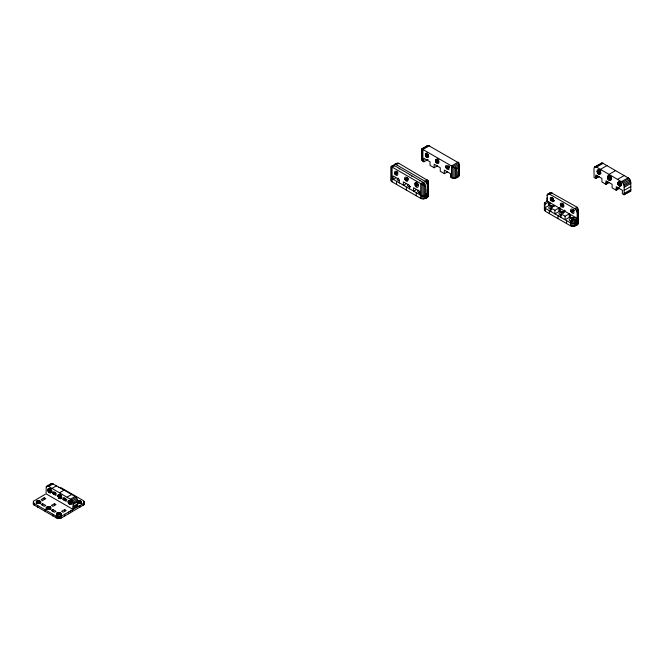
<?xml version="1.0" encoding="UTF-8"?>
<svg xmlns="http://www.w3.org/2000/svg" width="664" height="664" viewBox="0 0 664 664"><rect width="100%" height="100%" fill="white"/><g stroke="black" fill="none" stroke-linecap="round" stroke-linejoin="round"><path stroke-width="1" d="M47.791 490.746C46.878 486.579 51.991 489.833 50.862 492.522C48.406 493.269 46.015 489.401 50.979 489.044M52.904 493.701L52.904 491.825L55.975 493.601L55.975 495.469L52.904 493.701L55.203 492.373M58.017 496.655C57.104 492.481 62.217 495.734 61.088 498.423C58.673 499.187 56.257 495.361 61.088 494.879L58.05 496.672M63.13 499.602L63.13 497.726L66.192 499.502L66.192 501.37L63.13 499.602L65.429 498.274M71.305 502.449C72.218 506.624 67.105 503.362 68.243 500.681C70.01 499.693 73.106 503.486 68.965 503.802L71.264 502.341M428.064 159.46L423.914 161.85L422.096 160.572L421.839 148.861L428.346 145.399L458.94 163.062C459.43 167.643 456.915 172.084 458.16 176.898L455.429 178.242L451.512 177.786L450.491 177.197L450.491 173.653L444.357 170.117L444.357 173.653L447.677 171.735M547.094 201.682L547.26 194.61L550.888 192.543L577.124 207.226L578.186 209.575L577.921 224.241L574.393 226.275L570.484 225.81L545.443 211.359L544.38 209.882L544.38 203.383L547.061 200.993L548.837 202.014L548.837 205.549L544.671 207.965M550.298 199.416C549.336 195.025 554.706 198.453 553.519 201.275C551.643 202.312 548.398 198.312 552.772 197.98M550.805 211.559L550.805 207.957L554.971 205.558L559.063 207.915L559.063 211.517L554.896 213.924L554.896 210.322L559.063 207.915M550.539 199.557C553.228 196.353 555.038 200.096 551.054 200.727M560.864 205.691C557.76 201.159 567.504 203.856 560.864 205.691C561.644 208.015 564.84 207.957 563.753 204.919L561.271 206.346M561.03 217.402L561.03 213.858L565.188 211.459L569.28 213.816L569.28 217.36L565.114 219.759L565.114 216.223L569.28 213.816M570.741 211.218C570.052 208.986 571.97 208.288 573.455 209.924C564.549 213.924 579.589 207.077 571.496 212.53L573.198 213.509L573.962 213.078L573.563 210.164L571.09 211.592L571.496 212.53M571.405 223.212L571.405 219.676L575.414 217.36L577.19 218.381L577.124 221.975L577.19 218.381L574.393 219.776L571.405 219.676M571.679 219.776L571.679 226.275M573.04 219.933L573.04 226.424M574.393 219.776L574.393 226.275M575.588 225.81L575.588 219.319M575.829 225.677L575.829 219.186M576.36 225.37L576.36 218.879M576.883 225.063L576.883 218.572M624.035 194.751L630.8 190.991L630.8 182.085L629.231 178.508L602.215 162.912L594.761 166.905L593.998 168.515L594.064 177.454L595.791 178.45L595.791 174.906L601.924 178.45L601.924 181.986L606.008 184.351L609.336 182.434M597.492 170.482C599.053 168.747 601.501 173.354 600.115 174.134C597.974 175.346 595.317 169.577 599.152 169.519L597.243 170.49M606.008 184.351L606.008 180.807L612.142 184.351L612.142 187.887L616.234 190.253L619.553 188.335M611.594 179.404L609.934 180.5C607.601 179.844 605.983 175.777 609.369 175.42L607.469 176.392M609.934 180.5C611.876 179.629 609.693 174.906 607.709 176.383M616.234 190.253L616.234 186.708L622.367 190.253L622.367 193.788L624.152 194.826L624.152 185.92L622.583 182.343L596.554 167.087L594.761 166.905M617.686 184.111C616.731 179.728 622.102 183.148 620.906 185.97C619.014 187.007 615.777 182.965 620.217 182.691M425.641 193.456L427.425 194.486C426.23 189.68 428.654 185.297 428.156 180.708L398.749 163.261L396.217 163.502L394.474 164.506L393.727 166.042M577.921 224.241L578.186 209.575L576.443 210.538L574.65 208.654L549.609 194.195L547.817 194.004M46.223 486.836L46.073 493.833L73.098 509.437L73.098 503.486L71.521 499.901L48.563 486.421L47.576 486.081L46.223 486.836L52.174 483.425L75.14 496.456L77.48 499.577L77.696 506.781M58.789 487.285L61.345 487.891L83.315 500.581L84.378 502.059L84.112 504.615L61.345 517.995L57.428 518.451L33.466 504.615L33.466 501.27L45.243 494.24M33.2 503.827L33.466 503.046M84.378 502.059L83.315 503.536L61.345 516.219L58.789 516.833L56.232 516.219L34.254 503.536L33.2 502.059M428.421 182.135L428.404 196.005L427.35 197.482L423.258 198.976L420.702 198.362L392.084 181.845L391.295 181.156L391.295 179.579M421.839 159.792L422.096 159.003M458.16 175.512L458.16 176.898L459.214 175.429L459.214 164.498M544.38 209.882L544.646 209.094M46.264 507.512C49.252 513.114 54.166 504.051 46.264 507.512L46.264 509.288M56.49 513.413C59.47 519.016 64.383 509.952 56.49 513.413L56.523 515.206M394.831 164.639L396.217 163.502M425.624 147.001L427.01 145.864M547.07 195.54L549.551 193M577.124 224.93L577.19 212.936L577.921 211.318M50.821 484.18L52.174 483.425M392.233 166.083L393.594 165.328L394.582 165.668L424.18 182.99L425.74 186.476L425.74 195.457M600.862 163.668L601.41 163.062M425.616 153.882C427.176 152.156 429.625 156.762 428.239 157.542C426.014 158.704 423.466 152.903 427.384 152.811M435.833 159.783C437.393 158.057 439.85 162.663 438.464 163.444C436.323 164.647 433.667 158.887 437.501 158.829M415.49 185.754C411.937 180.724 422.296 183.945 415.49 185.754C417.764 191.19 420.802 181.214 415.631 185.97M419.432 180.923L419.947 180.342M391.295 178.201L421.914 195.88L424.636 195.88L427.35 194.527L428.139 193.838L428.139 192.269M577.124 221.975L577.921 221.286L577.921 219.718M399.097 169.005L399.504 168.54M409.314 174.906L409.721 174.441M548.622 193.855L550.888 192.543M392.789 165.477L391.046 166.481L391.03 180.367M391.295 181.156L391.303 166.623L393.594 165.328M393.926 165.112L394.856 164.572M394.474 164.506L397.562 163.037M428.355 145.399L421.839 148.861L422.096 160.572M394.582 165.668L392.1 167.096L392.084 181.845M395.279 164.348L396.267 164.697L398.74 163.261M429.542 145.623L422.893 149.458L422.893 161.261M394.582 173.345C402.384 169.561 392.607 178.417 394.931 171.412C398.317 169.519 398.956 178.184 395.337 174.665M425.375 155.708L427.865 154.272M394.823 173.487L397.304 172.059M425.616 155.849L428.106 154.413M394.931 173.719L397.404 172.291M425.724 156.09L428.214 154.646M395.047 173.951L397.528 172.524M425.84 156.314L428.338 154.878M395.188 174.167L397.661 172.74M425.981 156.53L428.471 155.094M395.337 174.383L397.811 172.947M426.13 156.745L428.62 155.301M426.13 157.028L428.62 155.583M395.603 178.06L393.121 179.487L393.121 175.952L399.255 179.487L399.255 183.032M407.264 177.827C408.518 179.612 408.103 182.915 405.555 180.558C411.863 179.272 403.413 174.358 404.799 179.247L407.281 177.819M435.592 161.609L438.912 159.692M404.799 179.247L407.522 177.96M435.833 161.75L438.331 160.315M405.555 180.284L405.148 179.62L407.63 178.193M435.941 161.991L438.431 160.547M405.272 179.853L407.746 178.425M436.065 162.215L438.555 160.779M405.405 180.068L407.887 178.641M436.198 162.431L438.696 160.995M436.348 162.647L438.846 161.203M405.555 180.558L408.036 179.131M436.348 162.929L438.846 161.485M405.82 183.961L403.347 185.389L403.347 181.853L409.481 185.389L409.481 188.933M423.914 161.85L423.914 158.314L430.048 161.85L430.048 165.394L434.14 167.751L437.46 165.834M415.025 183.181L416.677 182.226M415.266 183.322L417.025 182.26M415.025 185.148L417.498 183.72L418.237 185.04M445.818 167.511L448.308 166.075C440.506 163.12 451.869 175.387 448.275 166.091M415.266 185.289L417.739 183.862M415.373 185.522L417.847 184.094M446.059 167.652L448.549 166.216M446.166 167.884L448.656 166.448M446.283 168.117L449.611 166.199M446.424 168.332L448.914 166.896M415.78 186.186L418.254 184.75M446.573 168.548L449.063 167.104M415.78 186.459L418.254 185.032M423.2 182.193L420.719 183.621L420.702 198.362M396.267 164.697L424.885 181.214L427.367 179.786M446.573 168.822L449.063 167.386M458.16 162.149L451.512 165.983L451.512 177.786M391.303 166.623L421.906 184.302L424.18 182.99M424.885 181.214L425.873 182.011L428.147 180.699L428.139 196.793M422.105 149.002L452.699 166.664L458.94 163.062M424.993 184.069L423.25 185.073L421.906 184.302M425.873 182.011L426.678 183.098L428.421 182.094M452.699 166.664L454.043 167.436L459.214 164.456M416.046 189.862L413.564 191.29L413.564 187.754L419.698 191.29L419.698 194.834M423.258 198.976L423.25 185.073L424.603 185.854L425.541 185.314M427.425 185.505L427.226 184.335L428.164 183.795M454.043 167.436L455.396 168.216L458.957 166.158L458.949 176.209M455.396 168.216L456.616 168.88L458.16 167.992M547.26 194.61L548.198 194.071M594.214 167.502L602.215 162.912M549.609 194.195L552.083 192.767M596.554 167.087L603.202 163.253M46.77 486.231L51.369 483.575M48.563 486.421L53.161 483.765M597.243 170.831L598.911 169.868M597.243 171.171L598.911 170.208M600.472 169.345L607.112 165.51M597.243 171.32L598.911 170.366M597.243 171.478L598.911 170.515M597.243 171.81L599.741 170.374M47.791 489.343L49.327 488.455M597.243 172.15L599.741 170.714M599.741 170.864L597.243 172.308L599.858 170.938M47.791 489.667L50.099 488.339M47.791 489.816L50.099 488.488M597.451 172.424L599.982 171.005M47.791 489.957L50.099 488.629M550.647 199.789L553.12 198.353M597.6 172.681L600.92 170.764M47.791 490.281L50.099 488.953M550.771 200.013L553.245 198.586M597.716 172.906L600.206 171.47M47.791 490.605L50.862 488.829M51.999 488.405L56.598 485.749M550.904 200.237L553.378 198.802M597.857 173.13L600.347 171.685M47.991 490.862L51.095 489.111M551.054 200.445L553.527 199.009M598.007 173.337L600.497 171.901L598.007 173.478M48.132 491.103L50.431 489.775M598.007 173.619L600.497 172.134M544.646 210.662L544.829 204.329L548.837 202.014M598.139 173.694L600.63 172.258M48.248 491.327L50.547 489.999M598.43 173.868L600.92 172.424M48.372 491.534L50.671 490.206M48.514 491.733L50.821 490.406L48.514 491.866M598.721 174.034L600.38 173.072M598.853 174.109L600.513 173.155M48.514 491.999L51.584 490.19M598.986 174.184L600.654 173.229M48.646 492.074L51.709 490.306M599.285 174.358L600.945 173.395M48.92 492.231L51.219 490.904M552.755 201.424L554.407 200.47M595.791 176.674L597.451 175.719M49.202 492.397L51.501 491.069M552.755 201.707L554.407 200.752M49.327 492.472L51.626 491.136M49.451 492.539L51.759 491.211M49.734 492.705L51.269 491.816M50.14 492.713L51.817 491.75M50.016 492.862L51.676 491.916M50.14 492.937L51.676 492.049M595.791 177.894L598.281 176.458M595.633 178.359L598.953 176.433M40.645 501.619C38.935 499.361 33.632 502.075 37.582 503.387C39.89 504.159 41.168 499.884 40.645 503.387M595.791 178.45L599.111 176.533M554.299 206.006L549.858 205.259L549.095 205.699L549.095 202.163L554.714 205.408M41.923 500.88L45.758 498.664L44.222 497.776L41.16 499.552L42.687 500.432M52.904 492.763L54.44 491.875M52.904 493.41L54.44 492.522M53.386 493.974L55.685 492.646M36.694 501.245L36.694 503.013L39.11 502.499L40.263 503.163L40.263 501.395M54.44 494.589L55.975 493.701M609.079 174.317L615.727 170.482M59.552 492.763L64.151 490.107M607.469 176.732L609.129 175.769M607.469 177.072L609.129 176.109M607.469 177.222L609.129 176.267M607.469 177.379L609.129 176.417M42.687 503.677L41.16 504.565L44.222 506.333L45.758 505.453L42.687 503.677L42.687 505.453M607.469 177.711L609.959 176.275M58.017 495.244L59.552 494.365M607.469 178.052L610.789 176.134M560.516 205.317C562.848 201.964 565.33 206.272 561.271 206.628M607.469 178.209L610.83 176.309M58.017 495.568L60.316 494.24M607.593 178.276L610.913 176.358M58.017 495.859L60.316 494.389M560.765 205.458L563.238 204.022M607.676 178.325L610.208 176.906M58.017 496.182L60.316 494.854M607.817 178.583L610.307 177.147M560.989 205.915L563.462 204.487M607.942 178.807L610.432 177.371M561.121 206.139L563.603 204.703M608.075 179.031L610.565 177.587M58.216 496.763L60.548 495.46M608.224 179.238L610.714 177.803M608.224 179.38L611.552 177.462M58.349 497.012L60.648 495.676M608.224 179.521L611.552 177.554M608.357 179.595L610.847 178.16M58.465 497.228L60.764 495.9M559.32 211.6L559.32 208.064L560.084 207.616L560.084 211.16L559.063 211.459M58.598 497.436L61.661 495.668M608.656 179.77L611.146 178.325M58.739 497.676L61.038 496.307M608.946 179.936L611.436 178.5M58.739 497.768L61.038 496.44M609.079 180.01L611.569 178.575M58.739 497.9L61.038 496.531M609.212 180.085L610.872 179.131M58.864 497.975L61.163 496.647M609.502 180.259L611.162 179.297M59.146 498.133L61.445 496.805M606.008 182.575L607.676 181.621M609.793 180.425L611.594 179.263M59.42 498.299L61.727 496.971M59.552 498.374L61.088 497.485M59.677 498.44L61.212 497.56M59.959 498.606L61.486 497.718M60.233 498.764L61.769 497.884M606.008 183.795L608.506 182.359M54.448 503.677L51.377 505.453L52.912 506.333L55.975 504.565L54.448 503.677L54.448 505.453M63.13 498.664L64.665 497.776M63.13 499.311L64.665 498.423M67.105 497.129L71.704 494.472M617.686 179.288L624.334 175.454M63.611 499.876L65.138 498.996M46.912 507.138L46.912 508.914L47.8 508.4L50.223 508.914L50.223 507.138M565.703 210.87L564.939 211.31L559.32 208.064M64.665 500.49L66.964 499.162M617.686 182.633L619.354 181.67M617.686 182.973L620.184 181.529M70.542 499.112L75.14 496.456M617.686 183.123L620.184 181.687M617.686 183.281L620.184 181.836M52.912 509.579L51.377 510.467L54.448 512.234L55.975 511.355L52.912 509.579L52.912 511.355M617.686 183.621L620.184 182.177M574.65 208.654L577.124 207.226M621.604 181.546L628.244 177.711M68.243 501.146L69.77 500.266M617.686 183.953L620.184 182.517M68.243 501.619L70.542 500.141M617.81 184.177L620.3 182.741M68.243 501.76L70.542 500.432M617.894 184.227L620.425 182.808M71.521 499.901L76.128 497.245M68.243 502.084L70.542 500.756M618.043 184.484L620.533 183.048M571.206 211.816L573.688 210.388M68.243 502.407L70.542 501.079M618.159 184.708L621.487 182.791M71.305 500.781L68.243 502.557L71.421 500.847M571.347 212.04L573.821 210.604M618.3 184.932L620.79 183.496M622.583 182.343L629.231 178.508M68.433 502.665L71.538 500.913M571.496 212.248L573.97 210.82M618.45 185.181L620.94 183.704M618.45 185.281L620.94 183.845M68.575 502.914L71.637 501.137M618.45 185.422L620.94 183.936M72.335 500.988L76.933 498.332M618.582 185.497L621.072 184.061M68.691 503.129L71.754 501.353M68.815 503.337L71.123 502.009M618.873 185.671L621.363 184.227M68.965 503.578L71.264 502.208M619.163 185.837L620.832 184.874M623.396 183.43L630.036 179.595M619.296 185.912L620.964 184.957M619.429 185.986L621.097 185.032M69.089 503.876L71.388 502.548M619.728 186.161L621.388 185.198M69.363 504.034L71.67 502.706M72.882 502.233L77.48 499.577M616.234 188.476L617.894 187.522M69.645 504.2L71.181 503.312M69.77 504.275L71.305 503.387M69.903 504.341L71.43 503.461M577.19 212.936L576.991 211.774L577.929 211.235M623.944 184.667L630.584 180.832M70.176 504.507L71.712 503.619M616.234 189.696L619.553 187.779M73.098 503.486L77.696 500.83M77.314 501.395C78.933 500.108 82.552 500.814 81.323 503.503M569.28 217.36L574.742 217.751M624.152 185.92L630.8 182.085M73.098 504.416L77.696 501.76M64.665 509.579L61.603 511.355L63.13 512.234L66.201 510.467L64.665 509.579L64.665 511.355M624.152 187.314L630.8 183.471M60.706 513.197L60.706 514.965L59.552 514.301L56.872 514.965L56.872 513.197M77.314 503.163L79.995 502.499L81.415 503.32M73.098 506.458L77.696 503.802M73.098 507.479L77.696 504.823M73.098 508.508L77.696 505.852M624.152 190.369L630.8 186.534M624.152 193.431L630.8 189.597M623.77 194.602L630.8 190.991M575.63 209.45L577.921 208.147M575.588 222.863L573.04 223.469L570.484 222.863L545.443 208.405L544.646 207.716L544.646 202.603M560.084 211.16L564.516 211.849L564.516 210.073M424.603 185.854L425.74 186.476M575.165 217.211L569.538 213.966L569.538 217.51M550.805 207.957L554.896 210.322M561.03 213.858L565.114 216.223M444.357 173.653L440.265 171.295L440.265 167.751L434.14 164.215L434.14 167.751M77.314 502.723C78.402 503.719 81.888 503.602 81.323 501.735M544.829 204.329L544.38 203.383M411.838 176.358L411.423 175.42M576.443 210.538L576.991 211.774M426.678 183.098L427.226 184.335M577.921 222.664L578.186 223.453M458.949 174.64L459.214 175.429M428.139 195.224L428.404 196.005M84.112 503.046L84.378 503.827M547.07 197.847L547.227 201.607M456.616 168.88L456.624 177.786L456.624 176.392M570.484 222.863L570.484 225.81M570.31 214.406L570.31 217.062M566.566 220.606L566.566 223.552M557.959 215.634L557.959 218.581M549.858 202.603L549.858 205.259M549.352 210.662L549.352 213.617M545.443 208.405L545.443 211.359M455.429 168.274L455.429 178.242M454.068 167.469L454.068 178.4M452.707 166.681L452.707 178.242M427.35 194.527L427.35 197.482M427.11 194.668L427.11 197.623M426.579 194.975L426.579 197.922M426.056 195.274L426.056 198.229M425.815 195.415L425.815 198.362M424.636 185.912L424.62 198.827M421.914 184.318L421.897 198.827M416.237 192.834L416.237 195.78M406.393 187.157L406.393 190.103M396.557 181.471L396.557 184.426M84.112 501.27L84.112 504.615M83.315 503.536L83.315 505.304M81.149 501.395L81.149 503.163M80.883 501.245L80.883 503.013M80.767 501.171L80.767 502.947M80.643 501.104L80.643 502.872M80.377 500.955L80.377 502.723M80.12 500.797L80.12 502.573M79.995 500.731L79.962 502.515M79.896 500.789L79.796 502.615M79.888 505.511L79.888 507.288M79.514 500.814L79.514 502.59M79.232 500.805L79.232 502.573M78.95 500.814L78.95 502.59M78.667 500.847L78.667 502.615M78.568 500.789L78.634 502.598M78.468 500.731L78.493 502.515M78.344 500.797L78.344 502.573M78.078 500.955L78.078 502.723M77.58 501.245L77.58 503.013M72.335 509.877L72.335 511.645M70.442 510.965L70.442 512.741M68.558 512.06L68.558 513.828M64.781 514.235L64.781 516.011M61.345 516.219L61.345 517.995M60.972 513.347L60.988 515.247M60.914 513.513L60.88 515.305M60.441 513.04L60.441 514.816M60.324 512.973L60.324 514.741M60.2 512.907L60.2 514.675M60.15 516.675L60.15 518.451M59.943 512.749L59.943 514.525M59.677 512.6L59.677 514.368M59.552 512.533L59.453 514.359M59.378 512.633L59.353 514.417M59.071 512.616L59.071 514.392M58.789 512.608L58.789 514.376M58.789 516.833L58.789 518.601M58.507 512.616L58.507 514.392M58.191 512.633L58.224 514.417M58.05 512.55L58.125 514.359M58.025 512.533L58.025 514.301M57.901 512.6L57.901 514.368M57.635 512.749L57.635 514.525M57.378 512.907L57.378 514.675M57.428 516.675L57.428 518.451M57.253 512.973L57.253 514.741M57.137 513.04L57.137 514.816M56.697 513.538L56.697 515.305L56.606 513.347M56.232 516.219L56.232 517.995M52.796 514.235L52.796 516.011M50.746 507.445L50.763 509.346M50.696 507.62L50.696 509.388M50.481 507.296L50.481 509.064M50.099 507.072L50.099 508.84M49.983 507.005L49.983 508.773M49.717 506.848L49.717 508.624M49.451 506.698L49.451 508.475M49.335 506.632L49.236 508.458M49.161 506.732L49.128 508.516M48.854 506.715L48.854 508.491M48.572 506.707L48.572 508.475M48.281 506.715L48.281 508.491M47.974 506.732L48.007 508.516M47.908 508.458L47.833 506.649L47.684 508.475M47.418 506.848L47.418 508.624M47.152 507.005L47.152 508.773M47.036 507.072L47.036 508.84M46.654 507.296L46.654 509.064M46.438 507.62L46.438 509.388M46.389 507.445L46.372 509.346M45.243 509.877L45.243 511.645M44.222 497.776L44.222 499.552M40.529 501.544L40.612 503.403M39.998 501.245L39.998 503.013M39.881 501.171L39.881 502.947M39.757 501.104L39.757 502.872M39.5 500.955L39.5 502.723M39.234 502.573L39.11 500.731L39.01 502.557M38.944 500.83L38.91 502.615M38.628 500.814L38.628 502.59M38.346 500.805L38.346 502.573M38.064 500.814L38.064 502.59M37.757 500.83L37.782 502.615M37.582 500.731L37.682 502.557M37.69 505.511L37.69 507.288M37.458 500.797L37.458 502.573M37.201 500.955L37.201 502.723M36.935 501.104L36.935 502.872M36.81 501.171L36.81 502.947M36.429 501.395L36.429 503.163M34.254 503.536L34.254 505.304M33.466 501.27L33.466 504.615M561.279 215.028A2.274 1.311 0 0 1 559.013 213.833A2.274 1.311 0 0 1 560.889 212.422A2.274 1.311 0 0 1 563.479 213.376M551.651 209.085A2.274 1.311 0 0 1 548.862 207.475A2.274 1.311 0 0 1 552.672 206.886M572.094 220.888A2.274 1.311 0 0 1 569.363 220.066A2.274 1.311 0 0 1 570.542 218.423A2.274 1.311 0 0 1 573.472 218.962M418.801 192.95A2.274 1.311 0 0 1 419.938 192.776M409.124 186.916A2.274 1.311 0 0 1 410.302 186.916M399.496 180.649A2.274 1.311 0 0 1 397.296 179.678A2.274 1.311 0 0 1 398.358 178.193M419.938 192.452A2.274 1.311 0 0 1 417.839 191.639A2.274 1.311 0 0 1 418.328 190.203M410.302 186.501A2.274 1.311 0 0 1 407.746 185.895A2.274 1.311 0 0 1 408.111 184.31M560.142 215.526A2.274 1.311 0 0 1 561.279 215.352M550.473 209.492A2.274 1.311 0 0 1 551.651 209.492M570.368 221.427A2.274 1.311 0 0 1 572.094 221.295"/></g></svg>
